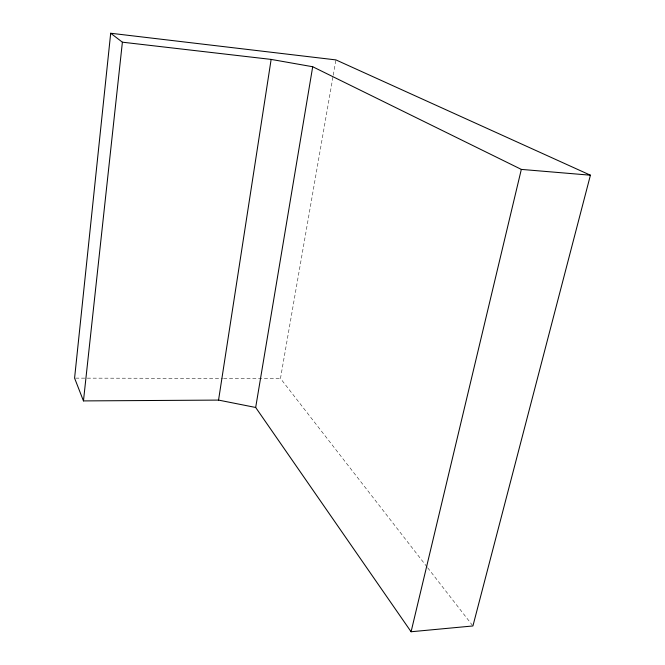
<?xml version="1.0" encoding="UTF-8"?>
<svg xmlns="http://www.w3.org/2000/svg" width="665" height="665" viewBox="0 0 665 665"><rect width="100%" height="100%" fill="white"/><g stroke="black" fill="none" stroke-linecap="round" stroke-linejoin="round"><path stroke-width="0.5" stroke-dasharray="3.33 2.49" d="M427.046 566.946L280.48 378.46L333.09 76.242M333.273 75.22L335.933 59.908M75.619 378.127L222.542 378.368M223.573 378.368L280.48 378.46M427.678 567.769L472.283 625.133"/><path stroke-width="1" d="M110.689 33.25L74.58 378.127L83.458 400.912L218.552 400.097L255.676 407.47L411.086 631.75L472.923 625.956L590.42 175.203L335.933 59.908L110.689 33.25L122.393 42.186L271.137 59.409L312.7 66.741L521.327 169.4L590.42 175.203M83.458 400.912L122.393 42.186M218.552 400.097L271.137 59.409M255.676 407.47L312.7 66.741M411.086 631.75L521.327 169.4"/></g></svg>
